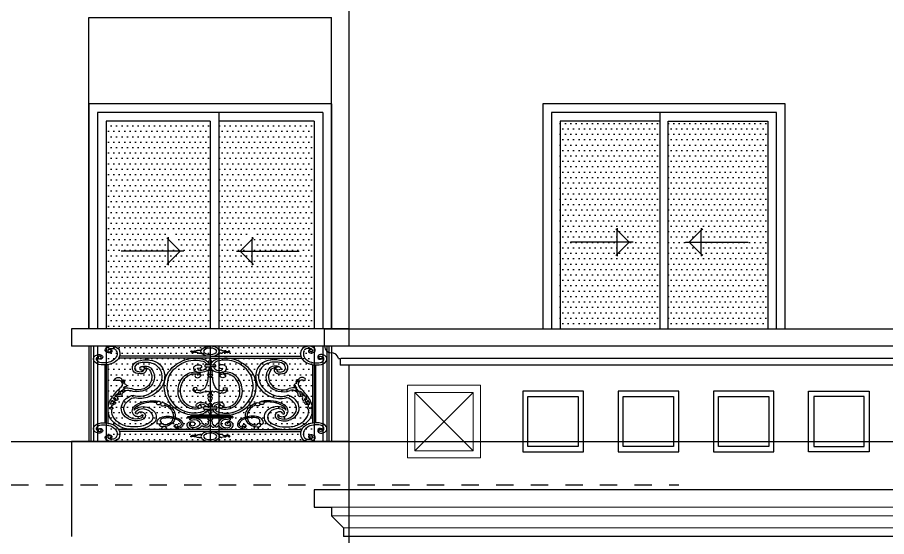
# Model space of a CAD drawing. Extents: x 185 to 567, y -69 to 170.
# Drawn here: x 304.06 to 309.08, y -33.64 to -30.64 of the extents above; entities that cross this region are included whole.
import ezdxf

# ---------------------------------------------------------------- set-up
doc = ezdxf.new("R2010")
doc.units = 0
doc.header["$LTSCALE"] = 0.25
doc.header["$MEASUREMENT"] = 0
doc.linetypes.add('LEVELS 2$0$DOT2', pattern=[0.125, 0, -0.125])
doc.layers.get('0').update_dxf_attribs({"linetype": 'CONTINUOUS'})
for name, color, linetype in [('A-DIM-IN', 8, 'CONTINUOUS'), ('A-ELV 4', 41, 'CONTINUOUS'), ('A-ELV 5', 51, 'CONTINUOUS'), ('A-ELV 6', 71, 'CONTINUOUS'), ('A-FerFroge', 156, 'CONTINUOUS'), ('A-groves', 8, 'CONTINUOUS'), ('A-SEC', 11, 'CONTINUOUS'), ('A-WIN', 3, 'CONTINUOUS'), ('A-WIN HAT', 125, 'CONTINUOUS'), ('A-WLSEC', 7, 'CONTINUOUS'), ('LEVELS 2$0$A-HATCH', 112, 'CONTINUOUS')]:
    doc.layers.add(name, color=color, linetype=linetype)
doc.layers.add('A-KORNISH', color=8, linetype='CONTINUOUS', lineweight=9)

# ---------------------------------------------------------------- blocks, each defined once
blk = doc.blocks.new('LEVELS 2')
at = {"layer": 'LEVELS 2$0$A-HATCH', "linetype": 'LEVELS 2$0$DOT2', "ltscale": 2}
blk.add_line((189.3891, 28.672, 0), (204.6446, 28.672, 0), dxfattribs=at)
blk = doc.blocks.new('A$C5D9A0A75')
at = {"color": 8}
for p, q in [((-0.2424, -0.5809), (-0.251, -0.5723)), ((-0.2424, -0.5687), (-0.2424, -0.5809)), ((0.2424, -0.5687), (0.2424, -0.5809)), ((0.2424, -0.5809), (0.251, -0.5723)), ((-0.1517, -0.65), (-0.1733, -0.65)), ((0.1517, -0.65), (0.1733, -0.65)), ((-0.251, -0.7277), (-0.2424, -0.7191)), ((-0.2424, -0.7191), (-0.2424, -0.7313)), ((0.2424, -0.7191), (0.2424, -0.7313)), ((0.251, -0.7277), (0.2424, -0.7191))]:
    blk.add_line(p, q, dxfattribs=at)
for p, q in [((-0.1733, -0.65), (-0.5132, -0.65)), ((0.1733, -0.65), (0.5132, -0.65))]:
    blk.add_line(p, q)
at = {"elevation": 0}
for points in [[(-0.2424, -0.5809), (-0.1733, -0.65), (-0.2424, -0.7191), (-0.2424, -0.5809)], [(0.2424, -0.5809), (0.1733, -0.65), (0.2424, -0.7191), (0.2424, -0.5809)]]:
    blk.add_lwpolyline(points, dxfattribs=at)
blk = doc.blocks.new('winnnn')
at = {"layer": 'A-WIN HAT'}
h = blk.add_hatch(dxfattribs=at)
h.set_pattern_fill('DOTS', color=256, scale=0.5, style=0)
h.set_pattern_definition([(0, (-0.6, -1.95), (0.015625, 0.03125), [0, -0.03125])])
h.paths.add_polyline_path([(0.6, -0.1), (0, -0.1), (0, -1.3), (0.6, -1.3)])
h.paths.add_polyline_path([(0.2424, -0.7298), (0.2424, -0.8679), (0.1733, -0.7989)], flags=16)
h.paths.add_polyline_path([(-0.05, -0.1), (-0.6, -0.1), (-0.6, -1.3), (-0.05, -1.3)])
h.paths.add_polyline_path([(-0.2424, -0.7298), (-0.1733, -0.7989), (-0.2424, -0.8679)], flags=16)
h.paths.add_polyline_path([(0.6, -1.4), (0, -1.4), (0, -1.95), (0.6, -1.95)])
h.paths.add_polyline_path([(-0.05, -1.4), (-0.6, -1.4), (-0.6, -1.95), (-0.05, -1.95)])
for p, q in [((-0.7, 0), (0.7, 0)), ((-0.7, 0), (-0.7, -1.3)), ((0.7, 0), (0.7, -1.3)), ((-0.65, -0.05), (0.65, -0.05)), ((-0.65, -0.05), (-0.65, -1.3)), ((-0.05, -0.05), (-0.05, -1.3, 0)), ((0.65, -0.05), (0.65, -1.3)), ((-0.6, -0.1), (-0.05, -0.1)), ((-0.6, -0.1), (-0.6, -1.3)), ((0, -0.1), (0.6, -0.1)), ((0, -0.1), (0, -1.3, 0)), ((0.6, -0.1), (0.6, -1.3)), ((-0.7, -1.4), (-0.7, -1.95)), ((-0.65, -1.4), (-0.65, -1.95)), ((-0.6, -1.4), (-0.6, -1.95)), ((-0.05, -1.4, 0), (-0.05, -1.95, 0)), ((0, -1.4, 0), (0, -1.95, 0)), ((0.6, -1.4), (0.6, -1.95)), ((0.65, -1.4), (0.65, -1.95)), ((0.7, -1.4), (0.7, -1.95))]:
    blk.add_line(p, q)
blk.add_blockref('A$C5D9A0A75', (0, -0.2009, 0))
blk = doc.blocks.new('A$C50FD488D')
for p, q in [((0.209, -0.6483), (0.209, -0.1009)), ((0.2186, -0.0998), (0.2186, -0.6493)), ((1.1814, -0.0998), (1.1814, -0.6493)), ((1.191, -0.6483), (1.191, -0.1009)), ((0.6548, -0.123), (0.6628, -0.123)), ((0.6548, -0.1403), (0.6647, -0.1403)), ((0.7452, -0.1403), (0.7353, -0.1403)), ((0.7452, -0.123), (0.7372, -0.123)), ((0.7, -0.1694), (0.3225, -0.1694)), ((0.7, -0.1578), (0.3264, -0.1578)), ((0.4338, -0.1694), (0.4338, -0.178)), ((0.4426, -0.1694), (0.4426, -0.1784)), ((0.7, -0.1578), (1.0736, -0.1578)), ((0.7, -0.1694), (1.0775, -0.1694)), ((0.9574, -0.1694), (0.9574, -0.1784)), ((0.9662, -0.1694), (0.9662, -0.178)), ((0.2661, -0.2081), (0.2661, -0.5419)), ((0.2779, -0.2064), (0.2779, -0.5436)), ((0.6783, -0.2087), (0.6783, -0.2183)), ((0.7, -0.2072), (0.6798, -0.2072)), ((0.7, -0.2072), (0.7202, -0.2072)), ((0.7217, -0.2087), (0.7217, -0.2183)), ((1.1221, -0.2064), (1.1221, -0.5436)), ((1.1339, -0.2081), (1.1339, -0.5419)), ((0.6798, -0.2197), (0.7, -0.2197)), ((0.7202, -0.2197), (0.7, -0.2197)), ((0.5161, -0.2804), (0.5121, -0.2804)), ((0.7006, -0.2627), (0.6887, -0.2627)), ((0.7006, -0.2784), (0.6904, -0.2784)), ((0.695, -0.2742), (0.695, -0.2784)), ((0.6994, -0.2627), (0.7113, -0.2627)), ((0.6994, -0.2784), (0.7096, -0.2784)), ((0.705, -0.2742), (0.705, -0.2784)), ((0.8839, -0.2804), (0.8879, -0.2804)), ((0.5125, -0.2997), (0.5102, -0.2997)), ((0.8875, -0.2997), (0.8898, -0.2997)), ((0.6839, -0.3272), (0.6818, -0.3272)), ((0.7161, -0.3272), (0.7182, -0.3272)), ((0.6957, -0.3623), (0.6957, -0.3754)), ((0.7043, -0.3623), (0.7043, -0.3754)), ((0.6721, -0.4527), (0.6721, -0.4606)), ((0.7, -0.4498), (0.675, -0.4498)), ((0.675, -0.4635), (0.7, -0.4635)), ((0.7, -0.4498), (0.725, -0.4498)), ((0.725, -0.4635), (0.7, -0.4635)), ((0.7279, -0.4527), (0.7279, -0.4606)), ((0.6196, -0.4984), (0.7, -0.4984)), ((0.6196, -0.4984), (0.6196, -0.5051)), ((0.7, -0.4984), (0.6493, -0.4984)), ((0.7, -0.4984), (0.7507, -0.4984)), ((0.7804, -0.4984), (0.7, -0.4984)), ((0.7804, -0.4984), (0.7804, -0.5051)), ((0.6071, -0.508), (0.6071, -0.5113)), ((0.6101, -0.5051), (0.7, -0.5051)), ((0.6101, -0.5142), (0.7, -0.5142)), ((0.7, -0.5051), (0.6493, -0.5051)), ((0.7, -0.5142), (0.6493, -0.5142)), ((0.6904, -0.5142), (0.6904, -0.5216)), ((0.6913, -0.5365), (0.6913, -0.5511)), ((0.7, -0.5051), (0.7507, -0.5051)), ((0.7899, -0.5051), (0.7, -0.5051)), ((0.7, -0.5142), (0.7507, -0.5142)), ((0.7899, -0.5142), (0.7, -0.5142)), ((0.7087, -0.5365), (0.7087, -0.5511)), ((0.7096, -0.5142), (0.7096, -0.5216)), ((0.7929, -0.508), (0.7929, -0.5113)), ((0.6896, -0.5511), (0.6913, -0.5511)), ((0.7104, -0.5511), (0.7087, -0.5511)), ((0.7, -0.5806), (0.3225, -0.5806)), ((0.7, -0.5922), (0.3264, -0.5922)), ((0.7, -0.5806), (1.0775, -0.5806)), ((0.7, -0.5922), (1.0736, -0.5922)), ((0.6548, -0.6097), (0.6647, -0.6097)), ((0.6548, -0.627), (0.6628, -0.627)), ((0.7452, -0.6097), (0.7353, -0.6097)), ((0.7452, -0.627), (0.7372, -0.627))]:
    blk.add_line(p, q)
at = {"extrusion": (0, 0, -1)}
for centre, major_axis, ratio, start_param, end_param in [((0.2921, -0.1258), (-0.0261, 0), 0.986193, 0.359204, 1.773868), ((0.2934, -0.1324), (-0.0326, 0), 0.986193, 1.693369, 2.794993), ((0.7, -0.1293), (-0.0381, 0), 0.770201, 4.712389, 7.853982), ((0.2823, -0.1222), (0.0157, 0), 0.986193, 1.044957, 3.500797), ((0.2921, -0.1258), (0.014, 0), 0.986193, 3.500797, 4.101526), ((0.2934, -0.1324), (0.0205, 0), 0.986193, 4.240292, 5.936586), ((0.2858, -0.128), (-0.00887, 0), 0.986193, 1.609909, 4.186549), ((0.2625, -0.1436), (-0.0534, 0), 0.986193, 2.793121, 3.920657), ((0.2625, -0.1436), (-0.0655, 0), 0.986193, 2.793121, 3.920657), ((0.6222, -0.13), (-0.0028, 0), 0.986193, -0.347364, 2.45784), ((0.6295, -0.1254), (-0.0114, 0), 0.986193, 4.153001, 5.767627), ((0.6295, -0.1254), (-0.00588, 0), 0.986193, 3.689898, 5.767627), ((0.6391, -0.1312), (-0.00547, 0), 0.986193, 0.548305, 1.353902), ((0.6406, -0.1429), (0.00954, 0), 0.986193, 4.147409, 5.443922), ((0.64, -0.1359), (0.0103, 0), 0.986193, 4.517077, 4.873859), ((0.6413, -0.1028), (0.0235, 0), 0.986193, 1.128208, 1.558447), ((0.645, -0.138), (-0.00206, 0.00206), 1, 1.523847, 1.779943), ((0.6548, -0.1317), (0.00879, 0), 0.986193, 1.570796, 2.558971), ((0.6548, -0.1317), (0.00879, 0), 0.986193, 4.310092, 4.712389), ((0.7, -0.1293), (-0.0273, 0.0003), 0.684091, 4.704331, 7.845923), ((0.2448, -0.173), (0.0261, 0), 0.986193, 2.925853, 4.340517), ((0.2516, -0.1742), (0.0326, 0), 0.986193, 1.904728, 3.006352), ((0.2516, -0.1742), (0.0205, 0), 0.986193, 1.904728, 3.601022), ((0.2448, -0.173), (0.014, 0), 0.986193, 3.739788, 4.340517), ((0.241, -0.1635), (0.0157, 0), 0.986193, 4.340517, 6.796357), ((0.2447, -0.165), (0.00696, 0), 0.986193, 3.141593, 9.424778), ((0.247, -0.1668), (0.00887, 0), 0.986193, 0.513172, 3.089812), ((0.4353, -0.2481), (-0.0711, 0), 0.986193, 1.239292, 2.685863), ((0.6371, -0.2594), (0.092, 0), 0.986193, 4.113809, 5.142554), ((0.6371, -0.2594), (0.0807, 0), 0.986193, 4.113809, 5.142554), ((0.6588, -0.2128), (-0.04, 0), 0.986193, 2.000961, 2.99964), ((0.6844, -0.1751), (-0.0145, 0), 0.986193, 2.72718, 3.810715), ((0.2625, -0.1436), (-0.0655, 0), 0.986193, 3.920657, 5.048192), ((0.2625, -0.1436), (-0.0534, 0), 0.986193, 3.920657, 5.048192), ((0.4243, -0.2245), (0.045, 0), 0.986193, 3.136144, 4.437415), ((0.4243, -0.2245), (0.0343, 0), 0.986193, 3.117833, 4.149148), ((0.4308, -0.257), (-0.0667, 0), 0.986193, 1.189802, 2.81634), ((0.4306, -0.2453), (0.0316, 0), 0.986193, 4.08399, 5.814843), ((0.683, -0.3257), (-0.1734, 0), 0.986193, 0.307207, 0.972216), ((0.683, -0.3257), (0.1621, 0), 0.986193, 3.544055, 4.113809), ((0.6513, -0.2258), (-0.0189, 0), 0.986193, 0.23755, 1.917148), ((0.6541, -0.2182), (-0.0107, 0), 0.986193, 1.917148, 5.316293), ((0.6588, -0.2128), (-0.0287, 0), 0.986193, 2.000961, 2.94312), ((0.6798, -0.2087), (0.00147, 0), 0.986193, 3.141593, 4.712389), ((0.7044, -0.1907), (0.0109, 0), 0.986193, 2.526413, 3.810715), ((0.411, -0.2282), (0.0318, 0), 0.986193, 1.02315, 3.250179), ((0.411, -0.2282), (0.0212, 0), 0.986193, 1.359839, 3.277918), ((0.419, -0.2277), (0.0104, 0), 0.986193, 3.141593, 9.424778), ((0.4148, -0.2381), (0.0107, 0), 0.986193, -0.207114, 1.517375), ((0.4148, -0.2381), (-0.0213, 0), 0.986193, 1.766722, 4.073893), ((0.4306, -0.2453), (0.021, 0), 0.986193, -1.540418, -0.468342), ((0.3646, -0.2783), (0.0949, 0), 0.986193, -0.468342, 0.502042), ((0.3646, -0.2783), (-0.1056, 0), 0.986193, 2.67325, 3.643635), ((0.3738, -0.2759), (-0.1269, 0), 0.986193, 2.81634, 3.559374), ((0.3935, -0.2713), (0.119, 0), 0.986193, -0.478494, 0.140238), ((0.6372, -0.3587), (0, 0.1102), 0.634622, -1.455899, 0.198074), ((0.6575, -0.2273), (0.0253, 0), 0.986193, 1.662425, 3.379143), ((0.6441, -0.2665), (-0.0174, 0), 0.986193, 1.67343, 3.999532), ((0.6618, -0.2272), (0.0138, 0), 0.986193, 1.325993, 3.162944), ((0.6588, -0.2128), (0.04, 0), 0.986193, 0.177072, 1.662425), ((0.6588, -0.2128), (-0.0287, 0), 0.986193, 3.389621, 4.490786), ((0.6798, -0.2183), (0.00147, 0), 0.986193, 1.570796, 3.141593), ((0.6956, -0.2483), (0.00484, 0), 0.986193, 2.222604, 4.060581), ((0.6833, -0.2323), (0.0155, 0), 0.986193, -0.501731, 0.918989), ((0.3143, -0.2907), (-0.0071, 0), 0.986193, 4.239124, 6.908824), ((0.3209, -0.2953), (0.0152, 0), 0.986193, 3.767232, 5.474069), ((0.2998, -0.3171), (0.0457, 0), 0.986193, -0.809116, -0.712984), ((0.6364, -0.3304), (0, 0.168), 0.749863, 2.987054, 5.054443), ((0.5118, -0.2802), (0.1786, 0), 0.986193, -0.010351, 0.269948), ((0.7013, -0.2633), (-0.0127, 0), 0.986193, -1.050198, 0.054521), ((0.6951, -0.2595), (0.00403, 0), 0.986193, 2.222604, 4.060581), ((0.691, -0.2542), (0.00273, 0), 0.986193, -0.918989, 0.918989), ((0.3224, -0.3063), (-0.0107, 0), 0.986193, 1.097531, 2.553849), ((0.3036, -0.3187), (0.0334, 0), 0.986193, -0.587743, 0.619356), ((0.3358, -0.2921), (0.00146, 0), 0.986193, 1.387681, 3.665061), ((0.3315, -0.2897), (-0.00351, 0), 0.986193, 2.51217, 3.665061), ((0.3376, -0.3017), (-0.00841, 0), 0.986193, 1.387681, 2.785357), ((0.3445, -0.3136), (0.00147, 0), 0.986193, 1.906583, 3.426498), ((0.3456, -0.3139), (-0.00182, 0.00182), 1, 5.778964, 6.141834), ((0.332, -0.3037), (-0.0144, 0), 0.986193, 2.785357, 3.792328), ((0.3386, -0.3303), (0.0165, 0), 0.986193, -1.23501, -0.133651), ((0.3821, -0.2825), (0.1293, 0), 0.986193, 0.040903, 1.04538), ((0.6936, -0.5929), (-0.4456, 0), 0.986193, 0.456975, 0.619356), ((0.3359, -0.3583), (0.00328, 0), 0.986193, 1.056125, 3.391753), ((0.3327, -0.3493), (-0.0083, 0), 0.986193, 3.078791, 4.711877), ((0.3461, -0.3481), (0.00514, 0), 0.986193, 1.224743, 3.000432), ((0.3437, -0.3407), (0.00156, 0), 0.986193, 2.393715, 4.557851), ((0.3389, -0.3451), (-0.00499, 0), 0.986193, 2.393715, 2.865382), ((0.3431, -0.3375), (0.00181, 0), 0.986193, -0.253663, 1.416259), ((0.3451, -0.3434), (-0.00147, 0), 0.986193, 4.095125, 6.006974), ((0.3617, -0.373), (-0.0219, 0), 0.986193, 0.60362, 0.944428), ((0.3466, -0.3366), (-0.00175, 0), 0.986193, -0.253663, 2.002078), ((0.36, -0.3641), (0.0243, 0), 0.986193, 4.095125, 5.362212), ((0.3487, -0.3289), (-0.00629, 0), 0.986193, 3.007942, 4.929364), ((0.3483, -0.3542), (-0.00144, 0), 0.986193, 1.218517, 4.325141), ((0.3617, -0.373), (0.0189, 0), 0.986193, 3.923198, 5.156681), ((0.3985, -0.2966), (0.0669, 0), 0.986193, 0.502042, 2.015089), ((0.4005, -0.2989), (0.0534, 0), 0.986193, 0.481174, 2.075535), ((0.3828, -0.2799), (-0.117, 0), 0.986193, 3.559374, 4.361123), ((0.6372, -0.3581), (0, 0.1052), 0.664345, 2.792693, 4.826957), ((0.6481, -0.3501), (-0.0189, 0), 0.986193, 4.424307, 6.467477), ((0.6382, -0.3467), (0.00867, 0), 0.986193, 3.141593, 9.424778), ((0.6534, -0.327), (0.0285, 0), 0.986193, 0.005829, 1.918893), ((0.3085, -0.3882), (-0.00191, 0), 0.986193, 3.7565, 6.59316), ((0.2462, -0.3282), (0.0854, 0), 0.986193, 0.444529, 0.783696), ((0.3271, -0.4011), (0.0209, 0), 0.986193, 3.756501, 4.081862), ((0.3066, -0.3735), (0.0138, 0), 0.986193, 0.400155, 0.940269), ((0.3302, -0.3967), (-0.0121, 0), 0.986193, -0.557759, 0.436551), ((0.3256, -0.3946), (0.00706, 0), 0.986193, 3.578144, 5.326019), ((0.3231, -0.3804), (-0.00404, 0), 0.986193, 0.400155, 2.512824), ((0.3269, -0.3661), (-0.00411, 0), 0.986193, 0.444529, 3.917405), ((0.3279, -0.3769), (0.00194, 0), 0.986193, -0.597423, 2.512824), ((0.3343, -0.3726), (-0.00575, 0), 0.986193, -0.597423, 0.701205), ((0.3323, -0.3853), (0.00445, 0), 0.986193, -0.122631, 2.184426), ((0.4137, -0.4531), (-0.0791, 0), 0.986193, 0.094175, 1.069333), ((0.3629, -0.3816), (-0.0264, 0), 0.986193, -0.122631, 0.984654), ((0.341, -0.3672), (-0.00708, 0), 0.986193, 1.056125, 1.960136), ((0.3793, -0.3901), (0.00656, 0), 0.986193, 4.127294, 5.247131), ((0.4068, -0.3443), (0.0474, 0), 0.986193, 1.219531, 2.105538), ((0.4107, -0.3311), (-0.0723, 0), 0.986193, 4.186973, 5.030999), ((0.6599, -0.3629), (-0.00819, 0), 0.986193, 3.762001, 5.60071), ((0.6777, -0.3759), (0.014, 0), 0.986193, 3.787884, 5.054616), ((0.6841, -0.3565), (-0.0067, 0), 0.986193, 3.987504, 4.964118), ((0.6917, -0.365), (-0.00484, 0), 0.986193, 0.845912, 2.529622), ((0.6934, -0.3825), (0.00433, 0), 0.986193, 1.875147, 4.408038), ((0.6904, -0.3729), (-0.00589, 0), 0.986193, 3.583441, 4.408038), ((0.6906, -0.3915), (0.00524, 0), 0.986193, -1.266445, 1.266445), ((0.4242, -0.4623), (0.1454, 0), 0.986193, 3.070847, 3.598568), ((0.4249, -0.4637), (-0.1398, 0), 0.986193, 0.223137, 0.363351), ((0.2968, -0.4152), (-0.00258, 0), 0.986193, 0.190764, 3.677531), ((0.3022, -0.4326), (-0.00495, 0), 0.986193, 0.367059, 1.782679), ((0.3022, -0.4183), (-0.00375, 0), 0.986193, -1.206139, 0.535939), ((0.3086, -0.4016), (-0.00766, 0), 0.986193, -0.544841, 0.757911), ((0.2993, -0.4259), (-0.00441, 0), 0.986193, 1.935454, 3.61259), ((0.3074, -0.4023), (-0.00629, 0), 0.986193, 3.685922, 5.738345), ((0.3031, -0.4013), (-0.00496, 0), 0.986193, 1.545099, 3.312198), ((0.3044, -0.4283), (-0.00631, 0), 0.986193, 2.192956, 4.91313), ((0.3122, -0.4176), (0.00705, 0), 0.986193, 2.192956, 4.9735), ((0.3112, -0.4027), (0.00326, 0), 0.986193, 1.079241, 3.312198), ((0.3154, -0.4058), (-0.00536, 0), 0.986193, 2.583833, 4.9735), ((0.4591, -0.4875), (0.1219, 0), 0.986193, 3.626248, 3.961743), ((0.3829, -0.4142), (-0.0164, 0), 0.986193, 1.131987, 1.889406), ((0.46, -0.5116), (-0.0986, 0), 0.986193, 0.847252, 1.876614), ((0.46, -0.5116), (-0.091, 0), 0.986193, 0.847252, 1.775558), ((0.4869, -0.4275), (0.00925, 0), 0.986193, 3.141593, 9.424778), ((0.5044, -0.435), (0.00925, 0), 0.986193, 3.141593, 9.424778), ((0.46, -0.5116), (0.0986, 0), 0.986193, -1.051426, -0.604473), ((0.6613, -0.4415), (-0.0187, 0), 0.986193, -0.611101, 1.440214), ((0.6629, -0.4536), (0.031, 0), 0.986193, 4.581806, 6.159658), ((0.6963, -0.4005), (-0.00587, 0), 0.986193, -0.780965, 0.780965), ((0.6868, -0.4098), (0.00756, 0), 0.986193, -0.780965, -0.059676), ((0.7035, -0.4388), (-0.0108, 0), 0.986193, -0.769176, 0.965496), ((0.706, -0.4126), (0.0121, 0), 0.986193, 2.301082, 3.417667), ((0.6942, -0.4256), (0.0055, 0), 0.986193, -0.84051, 0.965496), ((0.2876, -0.4578), (0.0038, 0), 0.986193, 3.141593, 9.424778), ((0.2922, -0.4288), (-0.00571, 0), 0.986193, 3.508652, 5.408534), ((0.3217, -0.4709), (0.028, 0), 0.986193, 3.087824, 3.501086), ((0.3069, -0.4463), (0.0127, 0), 0.986193, 2.444401, 4.409658), ((0.2959, -0.4577), (0.00362, 0), 0.986193, -1.200664, 1.691177), ((0.4093, -0.4607), (0.0759, 0), 0.986193, 2.176291, 3.342001), ((0.4093, -0.4607), (0.0653, 0), 0.986193, 2.176291, 3.613177), ((0.4259, -0.4735), (-0.0471, 0), 0.986193, -0.551208, 0.847252), ((0.4259, -0.4735), (0.0395, 0), 0.986193, 3.247905, 3.988844), ((0.4246, -0.4926), (-0.0447, 0), 0.986193, 0.555033, 2.128552), ((0.4208, -0.4878), (-0.0279, 0), 0.986193, 0.006108, 1.81447), ((0.4116, -0.5096), (-0.0517, 0), 0.986193, 1.883649, 3.597263), ((0.4116, -0.5096), (0.0662, 0), 0.986193, -0.984044, 0.45567), ((0.46, -0.5116), (0.091, 0), 0.986193, -0.95037, -0.604473), ((0.5419, -0.4474), (-0.00969, 0), 0.986193, 0.203134, 1.344916), ((0.4724, -0.5031), (-0.0759, 0), 0.986193, 2.537119, 3.56788), ((0.4724, -0.5031), (0.0836, 0), 0.986193, -0.604473, 0.213243), ((0.5419, -0.4474), (0.00969, 0), 0.986193, 0.579329, 1.596479), ((0.6447, -0.4482), (0.0501, 0), 0.986193, 0.31332, 1.348449), ((0.6625, -0.4377), (0.00464, 0), 0.986193, 1.87872, 4.710272), ((0.6628, -0.4536), (0.0208, 0), 0.986193, 4.699759, 6.096997), ((0.6504, -0.4512), (0.0333, 0), 0.986193, 0.38402, 1.030313), ((0.675, -0.4527), (0.00294, 0), 0.986193, 3.141593, 4.712389), ((0.675, -0.4606), (-0.00294, 0), 0.986193, 4.712389, 6.283185), ((0.689, -0.4676), (0.0079, 0), 0.986193, -0.546224, 0.81588), ((0.6938, -0.4481), (0.00262, 0), 0.986193, -0.769176, 0.769176), ((0.3853, -0.4756), (0.1062, 0), 0.986193, 2.22596, 3.172079), ((0.3854, -0.4756), (0.0917, 0), 0.986193, 2.216856, 3.176603), ((0.4021, -0.4879), (-0.0193, 0), 0.986193, 3.502327, 5.731977), ((0.3972, -0.4873), (0.00434, 0), 0.986193, -0.037495, 3.068222), ((0.4143, -0.4918), (0.0135, 0), 0.986193, 3.494217, 5.041103), ((0.4067, -0.5019), (0.0153, 0), 0.986193, -0.500246, 1.018559), ((0.4067, -0.5019), (-0.026, 0), 0.986193, 2.049556, 4.160152), ((0.6997, -0.4788), (-0.00775, 0), 0.986193, -0.81588, 0.81588), ((0.6877, -0.4914), (0.00973, 0), 0.986193, -0.81588, 0.81588), ((0.2625, -0.6064), (0.0655, 0), 0.986193, 4.376586, 5.504121), ((0.3943, -0.4821), (0.0496, 0), 0.986193, 1.018559, 2.176291), ((0.3943, -0.4821), (0.0389, 0), 0.986193, 1.018559, 2.176291), ((0.3915, -0.4865), (-0.081, 0), 0.986193, 3.748469, 4.870759), ((0.5195, -0.5424), (-0.0388, 0), 0.986193, -0.010266, 1.508225), ((0.4892, -0.5422), (-0.00856, 0), 0.986193, 2.258777, 6.210372), ((0.5144, -0.5326), (-0.02, 0), 0.986193, -0.153938, 1.183318), ((0.5198, -0.5432), (-0.0319, 0), 0.986193, 1.15152, 1.500262), ((0.5243, -0.5808), (-0.0781, 0), 0.986193, 1.477321, 2.262749), ((0.5243, -0.5808), (-0.0704, 0), 0.986193, 1.477321, 2.262749), ((0.4992, -0.5119), (-0.0556, 0), 0.986193, 3.300043, 4.143488), ((0.4992, -0.5119), (-0.0479, 0), 0.986193, 3.629804, 4.033873), ((0.5501, -0.55), (0.0298, 0), 0.986193, -0.875887, -0.023874), ((0.5501, -0.55), (-0.0375, 0), 0.986193, 2.265705, 3.10214), ((0.6101, -0.508), (0.00294, 0), 0.986193, 3.141593, 4.712389), ((0.6101, -0.5113), (-0.00294, 0), 0.986193, 4.712389, 6.283185), ((0.6223, -0.5518), (-0.0163, 0), 0.986193, 0.44789, 2.354725), ((0.6209, -0.5218), (-0.00525, 0), 0.986193, 4.527174, 6.98995), ((0.6335, -0.5468), (0.0332, 0), 0.986193, 4.187766, 6.285251), ((0.6335, -0.5468), (-0.0233, 0), 0.986193, 1.046173, 3.586786), ((0.695, -0.5214), (0.00463, 0), 0.986193, 1.620238, 3.108149), ((0.6976, -0.5357), (-0.00637, 0), 0.986193, -0.119702, 1.112412), ((0.6938, -0.528), (-0.00233, 0), 0.986193, 2.029181, 4.254004), ((0.2448, -0.577), (-0.0261, 0), 0.986193, -1.198924, 0.21574), ((0.2516, -0.5758), (-0.0326, 0), 0.986193, 0.13524, 1.236864), ((0.2516, -0.5758), (0.0205, 0), 0.986193, 2.682163, 4.378457), ((0.2625, -0.6064), (0.0534, 0), 0.986193, 4.376586, 5.504121), ((0.2625, -0.6064), (0.0534, 0), 0.986193, -0.779064, 0.348471), ((0.2625, -0.6064), (-0.0655, 0), 0.986193, 2.362528, 3.490064), ((0.3775, -0.4944), (-0.0865, 0), 0.986193, 4.712389, 5.430246), ((0.3775, -0.4944), (-0.072, 0), 0.986193, 4.695569, 5.430246), ((0.3915, -0.4868), (0.0953, 0), 0.986193, 0.581027, 1.717764), ((0.4995, -0.5557), (-0.00856, 0), 0.986193, -1.220497, 2.8792), ((0.5067, -0.5257), (0.0397, 0), 0.986193, 0.971295, 1.828835), ((0.5049, -0.5732), (0.00492, 0), 0.986193, 2.129858, 4.153328), ((0.4978, -0.5619), (0.0086, 0), 0.986193, 0.273969, 1.011735), ((0.5138, -0.5305), (-0.0241, 0), 0.986193, 4.01445, 4.96415), ((0.5225, -0.5619), (-0.0086, 0), 0.986193, -1.011735, -0.273969), ((0.5153, -0.5732), (-0.00492, 0), 0.986193, 2.129858, 4.153328), ((0.5604, -0.5612), (0.00859, 0), 0.986193, 2.449744, 4.261139), ((0.56, -0.5594), (0.00684, 0), 0.986193, 3.141593, 9.424778), ((0.5677, -0.5552), (-0.0181, 0), 0.986193, 4.232351, 5.591336), ((0.5677, -0.5552), (0.0104, 0), 0.986193, 1.090758, 1.92466), ((0.566, -0.5518), (-0.0143, 0), 0.986193, 2.957403, 4.232351), ((0.566, -0.5518), (0.0219, 0), 0.986193, -0.154706, 1.090758), ((0.6303, -0.5559), (0.0253, 0), 0.986193, 1.521268, 3.60072), ((0.6309, -0.5559), (0.0159, 0), 0.986193, 1.544729, 3.589483), ((0.6306, -0.5454), (-0.0265, 0), 0.986193, 3.586786, 4.686322), ((0.6319, -0.5465), (0.0348, 0), 0.986193, 0.432203, 1.57951), ((0.6335, -0.5468), (0.0233, 0.0233), 1, 1.165751, 1.225211), ((0.6629, -0.5649), (0.00605, 0), 0.986193, -1.339211, -0.50515), ((0.6682, -0.5516), (-0.00509, 0), 0.986193, 1.277223, 2.908786), ((0.675, -0.5583), (0.00781, 0), 0.986193, 1.353928, 2.636442), ((0.6815, -0.5485), (0.00856, 0), 0.986193, 0.31267, 2.908786), ((0.6789, -0.5753), (0.00989, 0), 0.986193, 4.495521, 5.311814), ((0.6873, -0.5607), (-0.00726, 0), 0.986193, 3.205723, 5.116798), ((0.6979, -0.5614), (0.00336, 0), 0.986193, 3.205723, 4.562542), ((0.6971, -0.5559), (-0.00221, 0), 0.986193, 3.148587, 4.562542), ((0.7005, -0.5558), (0.000869, 0.000869), 1, 3.843332, 5.068991), ((0.2448, -0.577), (-0.014, 0), 0.986193, -1.198924, -0.598195), ((0.241, -0.5865), (-0.0157, 0), 0.986193, 2.628421, 5.084261), ((0.2447, -0.585), (0.00696, 0), 0.986193, 3.141593, 9.424778), ((0.247, -0.5832), (-0.00887, 0), 0.986193, 0.05178, 2.628421), ((0.5001, -0.5809), (-0.00425, 0), 0.986193, 2.129858, 3.088852), ((0.5201, -0.5809), (-0.00425, 0), 0.986193, 0.05274, 1.011735), ((0.7, -0.6207), (-0.0381, 0), 0.770201, 7.853982, 10.995574), ((0.7, -0.6207), (-0.0273, 0.0003), 0.684091, 1.562738, 4.704331), ((0.2823, -0.6278), (-0.0157, 0), 0.986193, -0.359204, 2.096636), ((0.2921, -0.6242), (0.0261, 0), 0.986193, 1.367724, 2.782388), ((0.284, -0.6242), (0.00696, 0), 0.986193, 3.141593, 9.424778), ((0.2921, -0.6242), (-0.014, 0), 0.986193, -0.959933, -0.359204), ((0.2934, -0.6176), (-0.0205, 0), 0.986193, 3.488192, 5.184486), ((0.2858, -0.622), (0.00887, 0), 0.986193, -1.044957, 1.531684), ((0.2934, -0.6176), (0.0326, 0), 0.986193, 0.3466, 1.448224), ((0.6222, -0.62), (0.0028, 0), 0.986193, 0.683753, 3.488957), ((0.6295, -0.6246), (0.0114, 0), 0.986193, 3.657151, 5.271777), ((0.6295, -0.6246), (0.00588, 0), 0.986193, 3.657151, 5.73488), ((0.6391, -0.6188), (0.00547, 0), 0.986193, 1.78769, 2.593288), ((0.6406, -0.6071), (0.00954, 0), 0.986193, 0.839263, 2.135776), ((0.64, -0.6141), (0.0103, 0), 0.986193, 1.409326, 1.766108), ((0.6413, -0.6472), (0.0235, 0), 0.986193, -1.558447, -1.128208), ((0.645, -0.612), (0.00206, 0.00206), 1, 1.36165, 1.617745), ((0.6548, -0.6183), (-0.00879, 0), 0.986193, 0.582622, 1.570796), ((0.6548, -0.6183), (0.00879, 0), 0.986193, 1.570796, 1.973093)]:
    blk.add_ellipse(centre, major_axis=major_axis, ratio=ratio, start_param=start_param, end_param=end_param, dxfattribs=at)
for centre, major_axis, ratio, start_param, end_param in [((0.7, -0.1293), (0.0381, 0), 0.770201, 4.712389, 7.853982), ((1.1066, -0.1324), (0.0326, 0), 0.986193, 1.693369, 2.794993), ((1.1079, -0.1258), (0.0261, 0), 0.986193, 0.359204, 1.773868), ((0.7, -0.1293), (0.0273, 0.0003), 0.684091, 4.704331, 7.845923), ((0.7452, -0.1317), (-0.00879, 0), 0.986193, 4.310092, 4.712389), ((0.7452, -0.1317), (-0.00879, 0), 0.986193, 1.570796, 2.558971), ((0.7587, -0.1028), (-0.0235, 0), 0.986193, 1.128208, 1.558447), ((0.755, -0.138), (0.00206, 0.00206), 1, 1.523847, 1.779943), ((0.7594, -0.1429), (-0.00954, 0), 0.986193, 4.147409, 5.443922), ((0.76, -0.1359), (-0.0103, 0), 0.986193, 4.517077, 4.873859), ((0.7609, -0.1312), (0.00547, 0), 0.986193, 0.548305, 1.353902), ((0.7705, -0.1254), (0.0114, 0), 0.986193, 4.153001, 5.767627), ((0.7705, -0.1254), (0.00588, 0), 0.986193, 3.689898, 5.767627), ((0.7778, -0.13), (0.0028, 0), 0.986193, -0.347364, 2.45784), ((1.1375, -0.1436), (0.0655, 0), 0.986193, 2.793121, 3.920657), ((1.1375, -0.1436), (0.0534, 0), 0.986193, 2.793121, 3.920657), ((1.1066, -0.1324), (-0.0205, 0), 0.986193, 4.240292, 5.936586), ((1.1142, -0.128), (0.00887, 0), 0.986193, 1.609909, 4.186549), ((1.1177, -0.1222), (-0.0157, 0), 0.986193, 1.044957, 3.500797), ((1.1079, -0.1258), (-0.014, 0), 0.986193, 3.500797, 4.101526), ((0.7156, -0.1751), (0.0145, 0), 0.986193, 2.72718, 3.810715), ((0.7412, -0.2128), (0.04, 0), 0.986193, 2.000961, 2.99964), ((0.7629, -0.2594), (-0.092, 0), 0.986193, 4.113809, 5.142554), ((0.7629, -0.2594), (-0.0807, 0), 0.986193, 4.113809, 5.142554), ((0.9647, -0.2481), (0.0711, 0), 0.986193, 1.239292, 2.685863), ((1.159, -0.1635), (-0.0157, 0), 0.986193, 4.340517, 6.796357), ((1.153, -0.1668), (-0.00887, 0), 0.986193, 0.513172, 3.089812), ((1.1553, -0.165), (-0.00696, 0), 0.986193, 3.141593, 9.424778), ((1.1484, -0.1742), (-0.0205, 0), 0.986193, 1.904728, 3.601022), ((1.1484, -0.1742), (-0.0326, 0), 0.986193, 1.904728, 3.006352), ((1.1552, -0.173), (-0.014, 0), 0.986193, 3.739788, 4.340517), ((1.1552, -0.173), (-0.0261, 0), 0.986193, 2.925853, 4.340517), ((0.6956, -0.1907), (-0.0109, 0), 0.986193, 2.526413, 3.810715), ((0.7412, -0.2128), (0.0287, 0), 0.986193, 2.000961, 2.94312), ((0.7202, -0.2087), (-0.00147, 0), 0.986193, 3.141593, 4.712389), ((0.7459, -0.2182), (0.0107, 0), 0.986193, 1.917148, 5.316293), ((0.7487, -0.2258), (0.0189, 0), 0.986193, 0.23755, 1.917148), ((0.717, -0.3257), (-0.1621, 0), 0.986193, 3.544055, 4.113809), ((0.717, -0.3257), (0.1734, 0), 0.986193, 0.307207, 0.972216), ((0.9692, -0.257), (0.0667, 0), 0.986193, 1.189802, 2.81634), ((0.9694, -0.2453), (-0.0316, 0), 0.986193, 4.08399, 5.814843), ((0.9757, -0.2245), (-0.045, 0), 0.986193, 3.136144, 4.437415), ((0.9757, -0.2245), (-0.0343, 0), 0.986193, 3.117833, 4.149148), ((1.1375, -0.1436), (0.0655, 0), 0.986193, 3.920657, 5.048192), ((1.1375, -0.1436), (0.0534, 0), 0.986193, 3.920657, 5.048192), ((0.7167, -0.2323), (-0.0155, 0), 0.986193, -0.501731, 0.918989), ((0.7412, -0.2128), (-0.04, 0), 0.986193, 0.177072, 1.662425), ((0.7044, -0.2483), (-0.00484, 0), 0.986193, 2.222604, 4.060581), ((0.7412, -0.2128), (0.0287, 0), 0.986193, 3.389621, 4.490786), ((0.7202, -0.2183), (-0.00147, 0), 0.986193, 1.570796, 3.141593), ((0.7382, -0.2272), (-0.0138, 0), 0.986193, 1.325993, 3.162944), ((0.7559, -0.2665), (0.0174, 0), 0.986193, 1.67343, 3.999532), ((0.7425, -0.2273), (-0.0253, 0), 0.986193, 1.662425, 3.379143), ((0.7628, -0.3587), (0, 0.1102), 0.634622, -1.455899, 0.198074), ((1.0065, -0.2713), (-0.119, 0), 0.986193, -0.478494, 0.140238), ((1.0262, -0.2759), (0.1269, 0), 0.986193, 2.81634, 3.559374), ((1.0354, -0.2783), (0.1056, 0), 0.986193, 2.67325, 3.643635), ((1.0354, -0.2783), (-0.0949, 0), 0.986193, -0.468342, 0.502042), ((0.9694, -0.2453), (-0.021, 0), 0.986193, -1.540418, -0.468342), ((0.9852, -0.2381), (0.0213, 0), 0.986193, 1.766722, 4.073893), ((0.981, -0.2277), (-0.0104, 0), 0.986193, 3.141593, 9.424778), ((0.989, -0.2282), (-0.0318, 0), 0.986193, 1.02315, 3.250179), ((0.9852, -0.2381), (-0.0107, 0), 0.986193, -0.207114, 1.517375), ((0.989, -0.2282), (-0.0212, 0), 0.986193, 1.359839, 3.277918), ((0.6987, -0.2633), (0.0127, 0), 0.986193, -1.050198, 0.054521), ((0.709, -0.2542), (-0.00273, 0), 0.986193, -0.918989, 0.918989), ((0.7049, -0.2595), (-0.00403, 0), 0.986193, 2.222604, 4.060581), ((0.8882, -0.2802), (-0.1786, 0), 0.986193, -0.010351, 0.269948), ((0.7636, -0.3304), (0, 0.168), 0.749863, 2.987054, 5.054443), ((1.1002, -0.3171), (-0.0457, 0), 0.986193, -0.809116, -0.712984), ((1.0791, -0.2953), (-0.0152, 0), 0.986193, 3.767232, 5.474069), ((1.0857, -0.2907), (0.0071, 0), 0.986193, 4.239124, 6.908824), ((1.0179, -0.2825), (-0.1293, 0), 0.986193, 0.040903, 1.04538), ((1.0614, -0.3303), (-0.0165, 0), 0.986193, -1.23501, -0.133651), ((1.068, -0.3037), (0.0144, 0), 0.986193, 2.785357, 3.792328), ((1.0624, -0.3017), (0.00841, 0), 0.986193, 1.387681, 2.785357), ((1.0555, -0.3136), (-0.00147, 0), 0.986193, 1.906583, 3.426498), ((1.0544, -0.3139), (0.00182, 0.00182), 1, 5.778964, 6.141834), ((1.0964, -0.3187), (-0.0334, 0), 0.986193, -0.587743, 0.619356), ((1.0642, -0.2921), (-0.00146, 0), 0.986193, 1.387681, 3.665061), ((1.0685, -0.2897), (0.00351, 0), 0.986193, 2.51217, 3.665061), ((1.0776, -0.3063), (0.0107, 0), 0.986193, 1.097531, 2.553849), ((0.7466, -0.327), (-0.0285, 0), 0.986193, 0.005829, 1.918893), ((0.7628, -0.3581), (0, 0.1052), 0.664345, 2.792693, 4.826957), ((0.7519, -0.3501), (0.0189, 0), 0.986193, 4.424307, 6.467477), ((0.7618, -0.3467), (-0.00867, 0), 0.986193, 3.141593, 9.424778), ((1.0172, -0.2799), (0.117, 0), 0.986193, 3.559374, 4.361123), ((1.0015, -0.2966), (-0.0669, 0), 0.986193, 0.502042, 2.015089), ((0.9995, -0.2989), (-0.0534, 0), 0.986193, 0.481174, 2.075535), ((1.04, -0.3641), (-0.0243, 0), 0.986193, 4.095125, 5.362212), ((1.0383, -0.373), (-0.0189, 0), 0.986193, 3.923198, 5.156681), ((1.0513, -0.3289), (0.00629, 0), 0.986193, 3.007942, 4.929364), ((1.0517, -0.3542), (0.00144, 0), 0.986193, 1.218517, 4.325141), ((1.0383, -0.373), (0.0219, 0), 0.986193, 0.60362, 0.944428), ((1.0539, -0.3481), (-0.00514, 0), 0.986193, 1.224743, 3.000432), ((1.0534, -0.3366), (0.00175, 0), 0.986193, -0.253663, 2.002078), ((1.0549, -0.3434), (0.00147, 0), 0.986193, 4.095125, 6.006974), ((1.0569, -0.3375), (-0.00181, 0), 0.986193, -0.253663, 1.416259), ((1.0611, -0.3451), (0.00499, 0), 0.986193, 2.393715, 2.865382), ((1.0563, -0.3407), (-0.00156, 0), 0.986193, 2.393715, 4.557851), ((1.0673, -0.3493), (0.0083, 0), 0.986193, 3.078791, 4.711877), ((1.0641, -0.3583), (-0.00328, 0), 0.986193, 1.056125, 3.391753), ((0.7064, -0.5929), (0.4456, 0), 0.986193, 0.456975, 0.619356), ((0.7094, -0.3915), (-0.00524, 0), 0.986193, -1.266445, 1.266445), ((0.7083, -0.365), (0.00484, 0), 0.986193, 0.845912, 2.529622), ((0.7096, -0.3729), (0.00589, 0), 0.986193, 3.583441, 4.408038), ((0.7066, -0.3825), (-0.00433, 0), 0.986193, 1.875147, 4.408038), ((0.7159, -0.3565), (0.0067, 0), 0.986193, 3.987504, 4.964118), ((0.7223, -0.3759), (-0.014, 0), 0.986193, 3.787884, 5.054616), ((0.7401, -0.3629), (0.00819, 0), 0.986193, 3.762001, 5.60071), ((0.9893, -0.3311), (0.0723, 0), 0.986193, 4.186973, 5.030999), ((0.9932, -0.3443), (-0.0474, 0), 0.986193, 1.219531, 2.105538), ((1.0207, -0.3901), (-0.00656, 0), 0.986193, 4.127294, 5.247131), ((0.9863, -0.4531), (0.0791, 0), 0.986193, 0.094175, 1.069333), ((1.0371, -0.3816), (0.0264, 0), 0.986193, -0.122631, 0.984654), ((1.059, -0.3672), (0.00708, 0), 0.986193, 1.056125, 1.960136), ((1.0677, -0.3853), (-0.00445, 0), 0.986193, -0.122631, 2.184426), ((1.0731, -0.3661), (0.00411, 0), 0.986193, 0.444529, 3.917405), ((1.0721, -0.3769), (-0.00194, 0), 0.986193, -0.597423, 2.512824), ((1.0657, -0.3726), (0.00575, 0), 0.986193, -0.597423, 0.701205), ((1.0744, -0.3946), (-0.00706, 0), 0.986193, 3.578144, 5.326019), ((1.0769, -0.3804), (0.00404, 0), 0.986193, 0.400155, 2.512824), ((1.1538, -0.3282), (-0.0854, 0), 0.986193, 0.444529, 0.783696), ((1.0698, -0.3967), (0.0121, 0), 0.986193, -0.557759, 0.436551), ((1.0934, -0.3735), (-0.0138, 0), 0.986193, 0.400155, 0.940269), ((1.0729, -0.4011), (-0.0209, 0), 0.986193, 3.756501, 4.081862), ((1.0915, -0.3882), (0.00191, 0), 0.986193, 3.7565, 6.59316), ((0.7058, -0.4256), (-0.0055, 0), 0.986193, -0.84051, 0.965496), ((0.694, -0.4126), (-0.0121, 0), 0.986193, 2.301082, 3.417667), ((0.6965, -0.4388), (0.0108, 0), 0.986193, -0.769176, 0.965496), ((0.7132, -0.4098), (-0.00756, 0), 0.986193, -0.780965, -0.059676), ((0.7371, -0.4536), (-0.031, 0), 0.986193, 4.581806, 6.159658), ((0.7037, -0.4005), (0.00587, 0), 0.986193, -0.780965, 0.780965), ((0.7387, -0.4415), (0.0187, 0), 0.986193, -0.611101, 1.440214), ((0.94, -0.5116), (-0.0986, 0), 0.986193, -1.051426, -0.604473), ((0.8956, -0.435), (-0.00925, 0), 0.986193, 3.141593, 9.424778), ((0.9131, -0.4275), (-0.00925, 0), 0.986193, 3.141593, 9.424778), ((0.94, -0.5116), (0.0986, 0), 0.986193, 0.847252, 1.876614), ((0.94, -0.5116), (0.091, 0), 0.986193, 0.847252, 1.775558), ((1.0171, -0.4142), (0.0164, 0), 0.986193, 1.131987, 1.889406), ((0.9409, -0.4875), (-0.1219, 0), 0.986193, 3.626248, 3.961743), ((1.0846, -0.4058), (0.00536, 0), 0.986193, 2.583833, 4.9735), ((1.0878, -0.4176), (-0.00705, 0), 0.986193, 2.192956, 4.9735), ((1.0888, -0.4027), (-0.00326, 0), 0.986193, 1.079241, 3.312198), ((1.0926, -0.4023), (0.00629, 0), 0.986193, 3.685922, 5.738345), ((1.0956, -0.4283), (0.00631, 0), 0.986193, 2.192956, 4.91313), ((1.0969, -0.4013), (0.00496, 0), 0.986193, 1.545099, 3.312198), ((1.1007, -0.4259), (0.00441, 0), 0.986193, 1.935454, 3.61259), ((1.0978, -0.4326), (0.00495, 0), 0.986193, 0.367059, 1.782679), ((1.0914, -0.4016), (0.00766, 0), 0.986193, -0.544841, 0.757911), ((1.0978, -0.4183), (0.00375, 0), 0.986193, -1.206139, 0.535939), ((1.1032, -0.4152), (0.00258, 0), 0.986193, 0.190764, 3.677531), ((0.9751, -0.4637), (0.1398, 0), 0.986193, 0.223137, 0.363351), ((0.9758, -0.4623), (-0.1454, 0), 0.986193, 3.070847, 3.598568), ((0.711, -0.4676), (-0.0079, 0), 0.986193, -0.546224, 0.81588), ((0.7062, -0.4481), (-0.00262, 0), 0.986193, -0.769176, 0.769176), ((0.7553, -0.4482), (-0.0501, 0), 0.986193, 0.31332, 1.348449), ((0.7372, -0.4536), (-0.0208, 0), 0.986193, 4.699759, 6.096997), ((0.7496, -0.4512), (-0.0333, 0), 0.986193, 0.38402, 1.030313), ((0.725, -0.4527), (-0.00294, 0), 0.986193, 3.141593, 4.712389), ((0.725, -0.4606), (0.00294, 0), 0.986193, 4.712389, 6.283185), ((0.7375, -0.4377), (-0.00464, 0), 0.986193, 1.87872, 4.710272), ((0.9276, -0.5031), (-0.0836, 0), 0.986193, -0.604473, 0.213243), ((0.9276, -0.5031), (0.0759, 0), 0.986193, 2.537119, 3.56788), ((0.8581, -0.4474), (-0.00969, 0), 0.986193, 0.579329, 1.596479), ((0.8581, -0.4474), (0.00969, 0), 0.986193, 0.203134, 1.344916), ((0.94, -0.5116), (-0.091, 0), 0.986193, -0.95037, -0.604473), ((0.9884, -0.5096), (-0.0662, 0), 0.986193, -0.984044, 0.45567), ((0.9884, -0.5096), (0.0517, 0), 0.986193, 1.883649, 3.597263), ((0.9754, -0.4926), (0.0447, 0), 0.986193, 0.555033, 2.128552), ((0.9792, -0.4878), (0.0279, 0), 0.986193, 0.006108, 1.81447), ((0.9741, -0.4735), (-0.0395, 0), 0.986193, 3.247905, 3.988844), ((0.9741, -0.4735), (0.0471, 0), 0.986193, -0.551208, 0.847252), ((0.9907, -0.4607), (-0.0653, 0), 0.986193, 2.176291, 3.613177), ((0.9907, -0.4607), (-0.0759, 0), 0.986193, 2.176291, 3.342001), ((1.0931, -0.4463), (-0.0127, 0), 0.986193, 2.444401, 4.409658), ((1.1041, -0.4577), (-0.00362, 0), 0.986193, -1.200664, 1.691177), ((1.1078, -0.4288), (0.00571, 0), 0.986193, 3.508652, 5.408534), ((1.0783, -0.4709), (-0.028, 0), 0.986193, 3.087824, 3.501086), ((1.1124, -0.4578), (-0.0038, 0), 0.986193, 3.141593, 9.424778), ((0.7123, -0.4914), (-0.00973, 0), 0.986193, -0.81588, 0.81588), ((0.7003, -0.4788), (0.00775, 0), 0.986193, -0.81588, 0.81588), ((0.9933, -0.5019), (0.026, 0), 0.986193, 2.049556, 4.160152), ((0.9933, -0.5019), (-0.0153, 0), 0.986193, -0.500246, 1.018559), ((0.9979, -0.4879), (0.0193, 0), 0.986193, 3.502327, 5.731977), ((0.9857, -0.4918), (-0.0135, 0), 0.986193, 3.494217, 5.041103), ((1.0028, -0.4873), (-0.00434, 0), 0.986193, -0.037495, 3.068222), ((1.0146, -0.4756), (-0.0917, 0), 0.986193, 2.216856, 3.176603), ((1.0147, -0.4756), (-0.1062, 0), 0.986193, 2.22596, 3.172079), ((0.7062, -0.528), (0.00233, 0), 0.986193, 2.029181, 4.254004), ((0.705, -0.5214), (-0.00463, 0), 0.986193, 1.620238, 3.108149), ((0.7024, -0.5357), (0.00637, 0), 0.986193, -0.119702, 1.112412), ((0.7665, -0.5468), (-0.0332, 0), 0.986193, 4.187766, 6.285251), ((0.7665, -0.5468), (0.0233, 0), 0.986193, 1.046173, 3.586786), ((0.7777, -0.5518), (0.0163, 0), 0.986193, 0.44789, 2.354725), ((0.7791, -0.5218), (0.00525, 0), 0.986193, 4.527174, 6.98995), ((0.7899, -0.508), (-0.00294, 0), 0.986193, 3.141593, 4.712389), ((0.7899, -0.5113), (0.00294, 0), 0.986193, 4.712389, 6.283185), ((0.8499, -0.55), (0.0375, 0), 0.986193, 2.265705, 3.10214), ((0.8499, -0.55), (-0.0298, 0), 0.986193, -0.875887, -0.023874), ((0.8757, -0.5808), (0.0781, 0), 0.986193, 1.477321, 2.262749), ((0.8757, -0.5808), (0.0704, 0), 0.986193, 1.477321, 2.262749), ((0.9008, -0.5119), (0.0556, 0), 0.986193, 3.300043, 4.143488), ((0.9008, -0.5119), (0.0479, 0), 0.986193, 3.629804, 4.033873), ((0.8802, -0.5432), (0.0319, 0), 0.986193, 1.15152, 1.500262), ((0.8805, -0.5424), (0.0388, 0), 0.986193, -0.010266, 1.508225), ((0.8856, -0.5326), (0.02, 0), 0.986193, -0.153938, 1.183318), ((0.9108, -0.5422), (0.00856, 0), 0.986193, 2.258777, 6.210372), ((1.0085, -0.4865), (0.081, 0), 0.986193, 3.748469, 4.870759), ((1.0057, -0.4821), (-0.0496, 0), 0.986193, 1.018559, 2.176291), ((1.0057, -0.4821), (-0.0389, 0), 0.986193, 1.018559, 2.176291), ((1.1375, -0.6064), (-0.0655, 0), 0.986193, 4.376586, 5.504121), ((0.6995, -0.5558), (-0.000869, 0.000869), 1, 3.843332, 5.068991), ((0.7029, -0.5559), (0.00221, 0), 0.986193, 3.148587, 4.562542), ((0.7021, -0.5614), (-0.00336, 0), 0.986193, 3.205723, 4.562542), ((0.7127, -0.5607), (0.00726, 0), 0.986193, 3.205723, 5.116798), ((0.7185, -0.5485), (-0.00856, 0), 0.986193, 0.31267, 2.908786), ((0.7211, -0.5753), (-0.00989, 0), 0.986193, 4.495521, 5.311814), ((0.725, -0.5583), (-0.00781, 0), 0.986193, 1.353928, 2.636442), ((0.7318, -0.5516), (0.00509, 0), 0.986193, 1.277223, 2.908786), ((0.7371, -0.5649), (-0.00605, 0), 0.986193, -1.339211, -0.50515), ((0.7665, -0.5468), (-0.0233, 0.0233), 1, 1.165751, 1.225211), ((0.7681, -0.5465), (-0.0348, 0), 0.986193, 0.432203, 1.57951), ((0.7694, -0.5454), (0.0265, 0), 0.986193, 3.586786, 4.686322), ((0.7697, -0.5559), (-0.0253, 0), 0.986193, 1.521268, 3.60072), ((0.7691, -0.5559), (-0.0159, 0), 0.986193, 1.544729, 3.589483), ((0.834, -0.5518), (-0.0219, 0), 0.986193, -0.154706, 1.090758), ((0.834, -0.5518), (0.0143, 0), 0.986193, 2.957403, 4.232351), ((0.8323, -0.5552), (0.0181, 0), 0.986193, 4.232351, 5.591336), ((0.8323, -0.5552), (-0.0104, 0), 0.986193, 1.090758, 1.92466), ((0.84, -0.5594), (-0.00684, 0), 0.986193, 3.141593, 9.424778), ((0.8396, -0.5612), (-0.00859, 0), 0.986193, 2.449744, 4.261139), ((0.8862, -0.5305), (0.0241, 0), 0.986193, 4.01445, 4.96415), ((0.8933, -0.5257), (-0.0397, 0), 0.986193, 0.971295, 1.828835), ((0.8847, -0.5732), (0.00492, 0), 0.986193, 2.129858, 4.153328), ((0.8775, -0.5619), (0.0086, 0), 0.986193, -1.011735, -0.273969), ((0.9005, -0.5557), (0.00856, 0), 0.986193, -1.220497, 2.8792), ((0.9022, -0.5619), (-0.0086, 0), 0.986193, 0.273969, 1.011735), ((0.8951, -0.5732), (-0.00492, 0), 0.986193, 2.129858, 4.153328), ((1.0085, -0.4868), (-0.0953, 0), 0.986193, 0.581027, 1.717764), ((1.0225, -0.4944), (0.072, 0), 0.986193, 4.695569, 5.430246), ((1.0225, -0.4944), (0.0865, 0), 0.986193, 4.712389, 5.430246), ((1.1375, -0.6064), (0.0655, 0), 0.986193, 2.362528, 3.490064), ((1.1375, -0.6064), (-0.0534, 0), 0.986193, -0.779064, 0.348471), ((1.1375, -0.6064), (-0.0534, 0), 0.986193, 4.376586, 5.504121), ((1.1484, -0.5758), (-0.0205, 0), 0.986193, 2.682163, 4.378457), ((1.1484, -0.5758), (0.0326, 0), 0.986193, 0.13524, 1.236864), ((1.1552, -0.577), (0.0261, 0), 0.986193, -1.198924, 0.21574), ((0.7, -0.6207), (0.0381, 0), 0.770201, 7.853982, 10.995574), ((0.7, -0.6207), (0.0273, 0.0003), 0.684091, 1.562738, 4.704331), ((0.8799, -0.5809), (0.00425, 0), 0.986193, 0.05274, 1.011735), ((0.8999, -0.5809), (0.00425, 0), 0.986193, 2.129858, 3.088852), ((1.159, -0.5865), (0.0157, 0), 0.986193, 2.628421, 5.084261), ((1.153, -0.5832), (0.00887, 0), 0.986193, 0.05178, 2.628421), ((1.1553, -0.585), (-0.00696, 0), 0.986193, 3.141593, 9.424778), ((1.1552, -0.577), (0.014, 0), 0.986193, -1.198924, -0.598195), ((0.7452, -0.6183), (0.00879, 0), 0.986193, 0.582622, 1.570796), ((0.7452, -0.6183), (-0.00879, 0), 0.986193, 1.570796, 1.973093), ((0.7587, -0.6472), (-0.0235, 0), 0.986193, -1.558447, -1.128208), ((0.755, -0.612), (-0.00206, 0.00206), 1, 1.36165, 1.617745), ((0.7594, -0.6071), (-0.00954, 0), 0.986193, 0.839263, 2.135776), ((0.76, -0.6141), (-0.0103, 0), 0.986193, 1.409326, 1.766108), ((0.7609, -0.6188), (-0.00547, 0), 0.986193, 1.78769, 2.593288), ((0.7705, -0.6246), (-0.0114, 0), 0.986193, 3.657151, 5.271777), ((0.7705, -0.6246), (-0.00588, 0), 0.986193, 3.657151, 5.73488), ((0.7778, -0.62), (-0.0028, 0), 0.986193, 0.683753, 3.488957), ((1.1066, -0.6176), (-0.0326, 0), 0.986193, 0.3466, 1.448224), ((1.1066, -0.6176), (0.0205, 0), 0.986193, 3.488192, 5.184486), ((1.1079, -0.6242), (-0.0261, 0), 0.986193, 1.367724, 2.782388), ((1.1142, -0.622), (-0.00887, 0), 0.986193, -1.044957, 1.531684), ((1.116, -0.6242), (-0.00696, 0), 0.986193, 3.141593, 9.424778), ((1.1177, -0.6278), (0.0157, 0), 0.986193, -0.359204, 2.096636), ((1.1079, -0.6242), (0.014, 0), 0.986193, -0.959933, -0.359204)]:
    blk.add_ellipse(centre, major_axis=major_axis, ratio=ratio, start_param=start_param, end_param=end_param)
for centre, major_axis in [((0.284, -0.1258), (-0.00696, 0)), ((0.648, -0.2711), (-0.0114, 0)), ((0.3399, -0.3042), (-0.00331, 0)), ((0.6569, -0.4495), (-0.00865, 0)), ((0.6274, -0.5486), (-0.0105, 0))]:
    blk.add_ellipse(centre, major_axis=major_axis, ratio=0.986193, dxfattribs=at)
for centre, major_axis in [((1.116, -0.1258), (0.00696, 0)), ((0.752, -0.2711), (0.0114, 0)), ((1.0601, -0.3042), (0.00331, 0)), ((0.7431, -0.4495), (0.00865, 0)), ((0.7726, -0.5486), (0.0105, 0))]:
    blk.add_ellipse(centre, major_axis=major_axis, ratio=0.986193)
for points, knots in [([(0.6676, -0.4794), (0.6553, -0.4855), (0.6458, -0.4872), (0.6364, -0.4872), (0.6, -0.4872), (0.5629, -0.4614), (0.5192, -0.3733), (0.5177, -0.3122), (0.5338, -0.2631)], [6.027743, 6.027743, 6.027743, 6.027743, 6.283185, 6.283185, 6.283185, 7.269804, 7.269804, 8.291248, 8.291248, 8.291248, 8.291248]), ([(0.5777, -0.3468), (0.5799, -0.3164), (0.5914, -0.2883), (0.619, -0.2602), (0.6334, -0.2561), (0.6471, -0.26)], [4.827286, 4.827286, 4.827286, 4.827286, 5.70956, 5.70956, 6.446715, 6.446715, 6.446715, 6.446715]), ([(0.7324, -0.4794), (0.7447, -0.4855), (0.7542, -0.4872), (0.7636, -0.4872), (0.8, -0.4872), (0.8371, -0.4614), (0.8808, -0.3733), (0.8823, -0.3122), (0.8662, -0.2631)], [6.027743, 6.027743, 6.027743, 6.027743, 6.283185, 6.283185, 6.283185, 7.269804, 7.269804, 8.291248, 8.291248, 8.291248, 8.291248]), ([(0.8223, -0.3468), (0.8201, -0.3164), (0.8086, -0.2883), (0.781, -0.2602), (0.7666, -0.2561), (0.7529, -0.26)], [4.827286, 4.827286, 4.827286, 4.827286, 5.70956, 5.70956, 6.446715, 6.446715, 6.446715, 6.446715]), ([(0.646, -0.4521), (0.626, -0.4568), (0.6047, -0.4452), (0.5807, -0.3984), (0.5758, -0.3721), (0.5777, -0.3468)], [6.123586, 6.123586, 6.123586, 6.123586, 7.196425, 7.196425, 7.96855, 7.96855, 7.96855, 7.96855]), ([(0.754, -0.4521), (0.774, -0.4568), (0.7953, -0.4452), (0.8193, -0.3984), (0.8242, -0.3721), (0.8223, -0.3468)], [6.123586, 6.123586, 6.123586, 6.123586, 7.196425, 7.196425, 7.96855, 7.96855, 7.96855, 7.96855])]:
    blk.add_open_spline(points, degree=3, knots=knots)
blk = doc.blocks.new('swwwwq11')
at = {"layer": 'A-ELV 4'}
for p, q in [((-0.7, -1.8), (-0.7, 0)), ((-0.7, 0), (0.7, 0)), ((0.7, -1.8), (0.7, 0)), ((0.8, -1.8, 0), (-0.8, -1.8, 0)), ((-0.8, -1.8, 0), (-0.8, -1.9, 0)), ((0.8, -1.8, 0), (0.8, -1.9, 0)), ((0.8, -1.9, 0), (-0.8, -1.9, 0)), ((0.8, -2.45, 0), (-0.8, -2.45, 0)), ((-0.8, -2.45, 0), (-0.8, -3, 0)), ((0.8, -2.45, 0), (0.8, -3, 0))]:
    blk.add_line(p, q, dxfattribs=at)
at = {"layer": 'A-FerFroge', "xscale": -1.4}
blk.add_blockref('A$C50FD488D', (0.98, -1.8), dxfattribs=at)
at = {"layer": 'A-WIN', "xscale": -1}
blk.add_blockref('winnnn', (0, -0.5), dxfattribs=at)

msp = doc.modelspace()

# ---------------------------------------------------------------- hatches: boundary and pattern name
at = {"layer": 'A-WIN HAT'}
h = msp.add_hatch(dxfattribs=at)
h.set_pattern_fill('DOTS', color=256, scale=0.5, style=0)
h.set_pattern_definition([(0, (307.1915, -32.435556), (0.015625, 0.03125), [0, -0.03125])])
h.paths.add_polyline_path([(308.3915, -31.2357), (307.8165, -31.2357), (307.8165, -32.4356), (308.3915, -32.4356)])
h.paths.add_polyline_path([(308.0066, -31.8655), (308.0066, -32.0036), (307.9376, -31.9345)], flags=16)
h.paths.add_polyline_path([(307.7665, -31.2357), (307.1915, -31.2357), (307.1915, -32.4356), (307.7665, -32.4356)])
h.paths.add_polyline_path([(307.5219, -31.8655), (307.591, -31.9345), (307.5219, -32.0036)], flags=16)

# ---------------------------------------------------------------- linework, layer by layer
at = {"layer": 'A-DIM-IN'}
for p, q in [((314.2015, -32.5356), (305.8315, -32.5356)), ((314.1115, -32.6056), (305.9267, -32.6056)), ((306.353, -33.1391), (306.6901, -32.802)), ((306.353, -32.802), (306.6901, -33.1391))]:
    msp.add_line(p, q, dxfattribs=at)
at = {"layer": 'A-DIM-IN', "elevation": 0}
for points in [[(307.3261, -32.7955), (306.9761, -32.7956), (306.9761, -33.1455), (307.3261, -33.1455)], [(307.8763, -32.7955), (307.5263, -32.7956), (307.5263, -33.1455), (307.8763, -33.1455)], [(308.4264, -32.7955), (308.0764, -32.7956), (308.0765, -33.1455), (308.4264, -33.1455)], [(308.6266, -32.7955), (308.9766, -32.7956), (308.9766, -33.1455), (308.6266, -33.1455)], [(307.0061, -32.8256), (307.2961, -32.8256), (307.2961, -33.1155), (307.0061, -33.1155)], [(307.5563, -32.8256), (307.8463, -32.8256), (307.8462, -33.1155), (307.5563, -33.1155)], [(308.1064, -32.8256), (308.3964, -32.8256), (308.3964, -33.1155), (308.1064, -33.1155)], [(308.9466, -32.8256), (308.6566, -32.8256), (308.6566, -33.1155), (308.9466, -33.1155)]]:
    msp.add_lwpolyline(points, close=True, dxfattribs=at)
at = {"layer": 'A-ELV 5'}
for p, q in [((305.9715, -24.5656), (305.9715, -32.4356)), ((305.9715, -33.6356), (305.9715, -42.0857))]:
    msp.add_line(p, q, dxfattribs=at)
at = {"layer": 'A-ELV 6'}
for p, q in [((305.8315, -32.5356), (305.8315, -32.4355)), ((305.8315, -32.4356), (314.2015, -32.4356)), ((305.9115, -32.6055), (305.9215, -32.6056)), ((305.9115, -32.6056), (305.9215, -32.6056)), ((305.9215, -32.6056), (305.9215, -32.6455)), ((305.9215, -32.6056), (305.9215, -32.6456)), ((314.1115, -32.6456), (305.9215, -32.6456)), ((305.9715, -32.6455), (305.9715, -33.3656)), ((305.9715, -32.6456), (305.9715, -33.3656)), ((314.2615, -33.3656), (305.7715, -33.3656)), ((314.0915, -33.6356), (305.9415, -33.6356))]:
    msp.add_line(p, q, dxfattribs=at)
at = {"layer": 'A-ELV 6', "elevation": 0}
msp.add_lwpolyline([(305.7715, -33.3656), (305.7715, -33.4656), (305.8715, -33.4656), (305.8715, -33.5156), (305.9415, -33.5856), (305.9415, -33.6356)], dxfattribs=at)
at = {"layer": 'A-ELV 6'}
for centre, radius, start, end in [((305.8706, -32.5348, 0), 0.039, 181.1641, 269.3162), ((305.8706, -32.5348, 0), 0.039, 181.1641, 269.3162), ((305.8723, -32.6139, 0), 0.0401, 11.978, 93.1218), ((305.8723, -32.6139, 0), 0.0401, 11.978, 93.1218)]:
    msp.add_arc(centre, radius, start, end, dxfattribs=at)
at = {"layer": 'A-groves'}
msp.add_line((300.1015, -33.0857), (327.5015, -33.0857), dxfattribs=at)
at = {"layer": 'A-KORNISH'}
for p, q in [((314.1615, -33.4656), (305.7715, -33.4656)), ((314.1615, -33.5156), (305.8715, -33.5156)), ((314.0915, -33.5856), (305.9415, -33.5856))]:
    msp.add_line(p, q, dxfattribs=at)
at = {"layer": 'A-KORNISH', "elevation": 0}
for points in [[(306.7323, -33.1813), (306.3108, -33.1813), (306.3108, -32.7598), (306.7323, -32.7598)], [(306.6901, -33.1391), (306.353, -33.1391), (306.353, -32.802), (306.6901, -32.802)]]:
    msp.add_lwpolyline(points, close=True, dxfattribs=at)
at = {"layer": 'A-WIN', "elevation": 0}
for points in [[(308.4915, -32.4357), (308.4915, -31.1357), (307.0915, -31.1357), (307.0915, -32.4356)], [(308.4415, -32.4357), (308.4415, -31.1857), (307.1415, -31.1857), (307.1415, -32.4356)], [(307.7665, -31.1857), (307.7665, -32.4357)], [(307.7665, -31.2357), (307.1915, -31.2357), (307.1915, -32.4357)], [(307.8165, -32.4357), (307.8165, -31.2357), (308.3915, -31.2357), (308.3915, -32.4357)]]:
    msp.add_lwpolyline(points, dxfattribs=at)

# ---------------------------------------------------------------- block references
at = {"layer": 'A-SEC'}
msp.add_blockref('swwwwq11', (305.1715, -30.6357, 0), dxfattribs=at)
at = {"layer": 'A-WIN', "extrusion": (0, 0, -1), "xscale": -1, "zscale": -1}
msp.add_blockref('A$C5D9A0A75', (-307.7643, -31.2845, 0), dxfattribs=at)
at = {"layer": 'A-WLSEC', "color": 6}
msp.add_blockref('LEVELS 2', (103.2329, -62.0076), dxfattribs=at)

doc.saveas('drawing.dxf')
